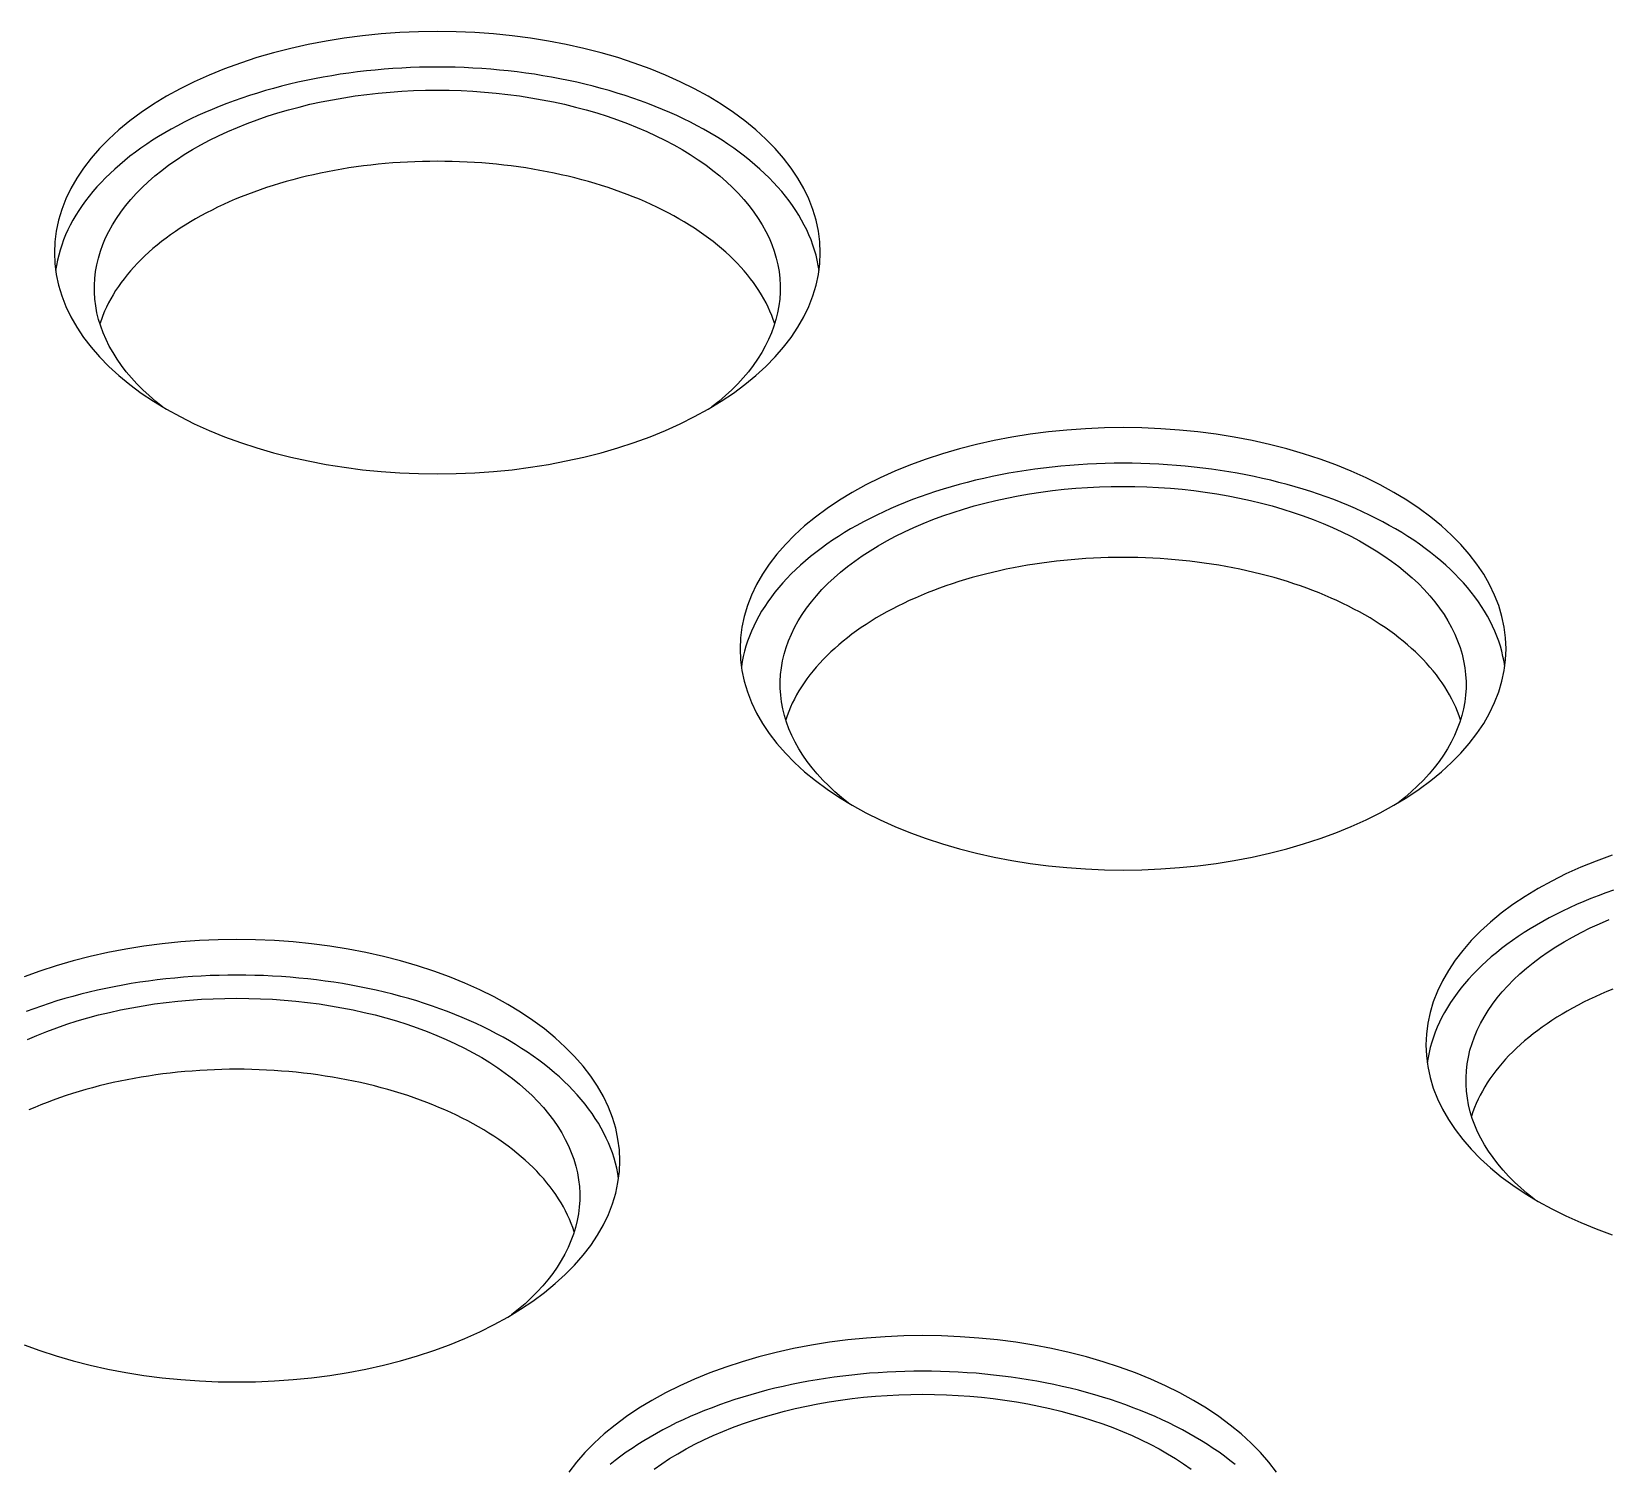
# Model space of a CAD drawing. Extents: x 1.5 to 17.7, y 2.4 to 12.
# Drawn here: x 9.371 to 11.635, y 7.433 to 9.49 of the extents above; entities that cross this region are included whole.
import ezdxf

# ---------------------------------------------------------------- set-up
doc = ezdxf.new("R2010")
doc.units = 0
doc.layers.get('0').update_dxf_attribs({"linetype": 'CONTINUOUS'})

# ---------------------------------------------------------------- blocks, each defined once
blk = doc.blocks.new('A$C44197991')
at = {"color": 0, "linetype": 'CONTINUOUS'}
for points in [[(12.5013, 0.6634, 0), (12.5199, 0.6747, 0), (12.5375, 0.6865, 0), (12.5541, 0.6988, 0), (12.5697, 0.7115, 0), (12.5841, 0.7247, 0), (12.5974, 0.7383, 0), (12.6095, 0.7522, 0), (12.6205, 0.7664, 0), (12.6302, 0.781, 0), (12.6387, 0.7958, 0), (12.6459, 0.8108, 0), (12.6518, 0.826, 0), (12.6564, 0.8414, 0), (12.6597, 0.8568, 0), (12.6617, 0.8724, 0), (12.6624, 0.888, 0), (12.6617, 0.9035, 0), (12.6597, 0.9191, 0), (12.6564, 0.9345, 0), (12.6518, 0.9499, 0), (12.6459, 0.9651, 0), (12.6387, 0.9801, 0), (12.6302, 0.9949, 0), (12.6205, 1.0095, 0), (12.6095, 1.0237, 0), (12.5974, 1.0376, 0), (12.5841, 1.0512, 0), (12.5697, 1.0644, 0), (12.5541, 1.0771, 0), (12.5375, 1.0894, 0), (12.5199, 1.1012, 0), (12.5013, 1.1125, 0), (12.4817, 1.1232, 0), (12.4613, 1.1334, 0), (12.44, 1.143, 0), (12.4179, 1.152, 0), (12.3951, 1.1603, 0), (12.3716, 1.168, 0), (12.3475, 1.175, 0), (12.3228, 1.1813, 0), (12.2976, 1.1869, 0), (12.272, 1.1918, 0), (12.246, 1.196, 0), (12.2197, 1.1994, 0), (12.1931, 1.2021, 0), (12.1663, 1.204, 0), (12.1393, 1.2051, 0), (12.1124, 1.2055, 0), (12.0854, 1.2051, 0), (12.0584, 1.204, 0), (12.0317, 1.2021, 0), (12.0051, 1.1994, 0), (11.9787, 1.196, 0), (11.9527, 1.1918, 0), (11.9271, 1.1869, 0), (11.9019, 1.1813, 0), (11.8772, 1.175, 0), (11.8531, 1.168, 0), (11.8296, 1.1603, 0), (11.8068, 1.152, 0), (11.7847, 1.143, 0), (11.7634, 1.1334, 0), (11.743, 1.1232, 0), (11.7234, 1.1125, 0), (11.7048, 1.1012, 0), (11.6872, 1.0894, 0), (11.6706, 1.0771, 0), (11.655, 1.0644, 0), (11.6406, 1.0512, 0), (11.6273, 1.0376, 0), (11.6152, 1.0237, 0), (11.6042, 1.0095, 0), (11.5945, 0.9949, 0), (11.586, 0.9801, 0), (11.5788, 0.9651, 0), (11.5729, 0.9499, 0), (11.5683, 0.9345, 0), (11.565, 0.9191, 0), (11.563, 0.9035, 0), (11.5624, 0.888, 0), (11.563, 0.8724, 0), (11.565, 0.8568, 0), (11.5683, 0.8414, 0), (11.5729, 0.826, 0), (11.5788, 0.8108, 0), (11.586, 0.7958, 0), (11.5945, 0.781, 0), (11.6042, 0.7664, 0), (11.6152, 0.7522, 0), (11.6273, 0.7383, 0), (11.6406, 0.7247, 0), (11.655, 0.7115, 0), (11.6706, 0.6988, 0), (11.6872, 0.6865, 0), (11.7048, 0.6747, 0), (11.7234, 0.6634, 0), (11.743, 0.6527, 0), (11.7634, 0.6425, 0), (11.7847, 0.6329, 0), (11.8068, 0.6239, 0), (11.8296, 0.6156, 0), (11.8531, 0.6079, 0), (11.8772, 0.6009, 0), (11.9019, 0.5946, 0), (11.9271, 0.589, 0), (11.9527, 0.5841, 0), (11.9787, 0.5799, 0), (12.0051, 0.5765, 0), (12.0317, 0.5738, 0), (12.0584, 0.5719, 0), (12.0854, 0.5708, 0), (12.1124, 0.5704, 0), (12.1393, 0.5708, 0), (12.1663, 0.5719, 0), (12.1931, 0.5738, 0), (12.2197, 0.5765, 0), (12.246, 0.5799, 0), (12.272, 0.5841, 0), (12.2976, 0.589, 0), (12.3228, 0.5946, 0), (12.3475, 0.6009, 0), (12.3716, 0.6079, 0), (12.3951, 0.6156, 0), (12.4179, 0.6239, 0), (12.44, 0.6329, 0), (12.4613, 0.6425, 0), (12.4817, 0.6527, 0), (12.5013, 0.6634, 0)], [(12.6606, 0.8624, 0), (12.6594, 0.8698, 0), (12.6579, 0.8771, 0), (12.6562, 0.8845, 0), (12.6541, 0.8918, 0), (12.6517, 0.899, 0), (12.6491, 0.9063, 0), (12.6461, 0.9135, 0), (12.6429, 0.9206, 0), (12.6394, 0.9277, 0), (12.6356, 0.9348, 0), (12.6315, 0.9418, 0), (12.6271, 0.9487, 0), (12.6225, 0.9556, 0), (12.6175, 0.9625, 0), (12.6123, 0.9692, 0), (12.6069, 0.9759, 0), (12.6011, 0.9825, 0), (12.5951, 0.989, 0), (12.5889, 0.9955, 0), (12.5823, 1.0019, 0), (12.5756, 1.0081, 0), (12.5685, 1.0143, 0), (12.5613, 1.0204, 0), (12.5537, 1.0264, 0), (12.546, 1.0323, 0), (12.538, 1.038, 0), (12.5297, 1.0437, 0), (12.5213, 1.0493, 0), (12.5126, 1.0547, 0), (12.5037, 1.06, 0), (12.4946, 1.0652, 0), (12.4853, 1.0703, 0), (12.4758, 1.0753, 0), (12.4661, 1.0801, 0), (12.4562, 1.0848, 0), (12.4461, 1.0893, 0), (12.4358, 1.0937, 0), (12.4254, 1.098, 0), (12.4148, 1.1021, 0), (12.404, 1.1061, 0), (12.393, 1.11, 0), (12.382, 1.1137, 0), (12.3707, 1.1172, 0), (12.3593, 1.1206, 0), (12.3478, 1.1239, 0), (12.3362, 1.127, 0), (12.3244, 1.1299, 0), (12.3126, 1.1327, 0), (12.3006, 1.1353, 0), (12.2885, 1.1377, 0), (12.2763, 1.14, 0), (12.2641, 1.1421, 0), (12.2517, 1.1441, 0), (12.2393, 1.1459, 0), (12.2268, 1.1475, 0), (12.2142, 1.149, 0), (12.2016, 1.1502, 0), (12.189, 1.1514, 0), (12.1762, 1.1523, 0), (12.1635, 1.1531, 0), (12.1507, 1.1537, 0), (12.138, 1.1541, 0), (12.1252, 1.1544, 0), (12.1124, 1.1545, 0), (12.0995, 1.1544, 0), (12.0867, 1.1541, 0), (12.074, 1.1537, 0), (12.0612, 1.1531, 0), (12.0485, 1.1523, 0), (12.0358, 1.1514, 0), (12.0231, 1.1502, 0), (12.0105, 1.149, 0), (11.9979, 1.1475, 0), (11.9854, 1.1459, 0), (11.973, 1.1441, 0), (11.9607, 1.1421, 0), (11.9484, 1.14, 0), (11.9362, 1.1377, 0), (11.9241, 1.1353, 0), (11.9121, 1.1327, 0), (11.9003, 1.1299, 0), (11.8885, 1.127, 0), (11.8769, 1.1239, 0), (11.8654, 1.1206, 0), (11.854, 1.1172, 0), (11.8427, 1.1137, 0), (11.8317, 1.11, 0), (11.8207, 1.1061, 0), (11.8099, 1.1021, 0), (11.7993, 1.098, 0), (11.7889, 1.0937, 0), (11.7786, 1.0893, 0), (11.7685, 1.0848, 0), (11.7586, 1.0801, 0), (11.7489, 1.0753, 0), (11.7394, 1.0703, 0), (11.7301, 1.0652, 0), (11.721, 1.06, 0), (11.7121, 1.0547, 0), (11.7034, 1.0493, 0), (11.695, 1.0437, 0), (11.6867, 1.038, 0), (11.6787, 1.0323, 0), (11.671, 1.0264, 0), (11.6635, 1.0204, 0), (11.6562, 1.0143, 0), (11.6491, 1.0081, 0), (11.6424, 1.0019, 0), (11.6358, 0.9955, 0), (11.6296, 0.989, 0), (11.6236, 0.9825, 0), (11.6178, 0.9759, 0), (11.6124, 0.9692, 0), (11.6072, 0.9625, 0), (11.6022, 0.9556, 0), (11.5976, 0.9487, 0), (11.5932, 0.9418, 0), (11.5891, 0.9348, 0), (11.5853, 0.9277, 0), (11.5818, 0.9206, 0), (11.5786, 0.9135, 0), (11.5756, 0.9063, 0), (11.573, 0.899, 0), (11.5706, 0.8918, 0), (11.5686, 0.8845, 0), (11.5668, 0.8771, 0), (11.5653, 0.8698, 0), (11.5641, 0.8624, 0)], [(11.7179, 0.6667, 0), (11.7079, 0.6746, 0), (11.6985, 0.6828, 0), (11.6895, 0.6912, 0), (11.681, 0.6997, 0), (11.6731, 0.7084, 0), (11.6656, 0.7172, 0), (11.6587, 0.7262, 0), (11.6524, 0.7353, 0), (11.6466, 0.7446, 0), (11.6413, 0.7539, 0), (11.6366, 0.7634, 0), (11.6325, 0.7729, 0), (11.629, 0.7825, 0), (11.626, 0.7922, 0), (11.6236, 0.8019, 0), (11.6218, 0.8117, 0), (11.6206, 0.8215, 0), (11.6199, 0.8313, 0), (11.6199, 0.8412, 0), (11.6205, 0.851, 0), (11.6216, 0.8608, 0), (11.6233, 0.8706, 0), (11.6256, 0.8803, 0), (11.6285, 0.89, 0), (11.632, 0.8996, 0), (11.636, 0.9092, 0), (11.6406, 0.9186, 0), (11.6458, 0.928, 0), (11.6515, 0.9373, 0), (11.6578, 0.9464, 0), (11.6647, 0.9554, 0), (11.672, 0.9643, 0), (11.6799, 0.973, 0), (11.6883, 0.9815, 0), (11.6972, 0.9899, 0), (11.7066, 0.9981, 0), (11.7165, 1.0061, 0), (11.7269, 1.0139, 0), (11.7377, 1.0215, 0), (11.749, 1.0289, 0), (11.7607, 1.036, 0), (11.7728, 1.0429, 0), (11.7854, 1.0495, 0), (11.7983, 1.0559, 0), (11.8116, 1.0621, 0), (11.8253, 1.0679, 0), (11.8393, 1.0736, 0), (11.8536, 1.0789, 0), (11.8682, 1.0839, 0), (11.8832, 1.0886, 0), (11.8984, 1.093, 0), (11.9138, 1.0971, 0), (11.9295, 1.101, 0), (11.9454, 1.1044, 0), (11.9616, 1.1076, 0), (11.9779, 1.1105, 0), (11.9943, 1.113, 0), (12.0109, 1.1152, 0), (12.0276, 1.117, 0), (12.0445, 1.1185, 0), (12.0614, 1.1197, 0), (12.0783, 1.1206, 0), (12.0953, 1.1211, 0), (12.1124, 1.1213, 0), (12.1294, 1.1211, 0), (12.1464, 1.1206, 0), (12.1633, 1.1197, 0), (12.1802, 1.1185, 0), (12.1971, 1.117, 0), (12.2138, 1.1152, 0), (12.2304, 1.113, 0), (12.2468, 1.1105, 0), (12.2631, 1.1076, 0), (12.2793, 1.1044, 0), (12.2952, 1.101, 0), (12.3109, 1.0971, 0), (12.3263, 1.093, 0), (12.3415, 1.0886, 0), (12.3565, 1.0839, 0), (12.3711, 1.0789, 0), (12.3854, 1.0736, 0), (12.3995, 1.0679, 0), (12.4131, 1.0621, 0), (12.4264, 1.0559, 0), (12.4393, 1.0495, 0), (12.4519, 1.0429, 0), (12.464, 1.036, 0), (12.4757, 1.0289, 0), (12.487, 1.0215, 0), (12.4978, 1.0139, 0), (12.5082, 1.0061, 0), (12.5181, 0.9981, 0), (12.5275, 0.9899, 0), (12.5364, 0.9815, 0), (12.5448, 0.973, 0), (12.5527, 0.9643, 0), (12.5601, 0.9554, 0), (12.5669, 0.9464, 0), (12.5732, 0.9373, 0), (12.5789, 0.928, 0), (12.5841, 0.9186, 0), (12.5887, 0.9092, 0), (12.5927, 0.8996, 0), (12.5962, 0.89, 0), (12.5991, 0.8803, 0), (12.6014, 0.8706, 0), (12.6031, 0.8608, 0), (12.6043, 0.851, 0), (12.6048, 0.8412, 0), (12.6048, 0.8313, 0), (12.6041, 0.8215, 0), (12.6029, 0.8117, 0), (12.6011, 0.8019, 0), (12.5987, 0.7922, 0), (12.5958, 0.7825, 0), (12.5922, 0.7729, 0), (12.5881, 0.7634, 0), (12.5834, 0.7539, 0), (12.5782, 0.7446, 0), (12.5723, 0.7353, 0), (12.566, 0.7262, 0), (12.5591, 0.7172, 0), (12.5517, 0.7084, 0), (12.5437, 0.6997, 0), (12.5352, 0.6912, 0), (12.5262, 0.6828, 0), (12.5168, 0.6746, 0), (12.5068, 0.6667, 0)], [(12.5969, 0.7859, 0), (12.5948, 0.792, 0), (12.5926, 0.798, 0), (12.5901, 0.804, 0), (12.5874, 0.81, 0), (12.5844, 0.8159, 0), (12.5813, 0.8218, 0), (12.5779, 0.8277, 0), (12.5743, 0.8335, 0), (12.5705, 0.8393, 0), (12.5664, 0.845, 0), (12.5622, 0.8506, 0), (12.5577, 0.8563, 0), (12.553, 0.8618, 0), (12.5482, 0.8673, 0), (12.5431, 0.8728, 0), (12.5378, 0.8781, 0), (12.5323, 0.8834, 0), (12.5266, 0.8887, 0), (12.5207, 0.8938, 0), (12.5146, 0.8989, 0), (12.5084, 0.9039, 0), (12.5019, 0.9088, 0), (12.4953, 0.9137, 0), (12.4885, 0.9184, 0), (12.4815, 0.9231, 0), (12.4743, 0.9277, 0), (12.467, 0.9322, 0), (12.4594, 0.9366, 0), (12.4518, 0.9409, 0), (12.4439, 0.9451, 0), (12.436, 0.9492, 0), (12.4278, 0.9532, 0), (12.4195, 0.9571, 0), (12.4111, 0.9609, 0), (12.4025, 0.9646, 0), (12.3938, 0.9682, 0), (12.385, 0.9717, 0), (12.376, 0.975, 0), (12.3669, 0.9783, 0), (12.3577, 0.9814, 0), (12.3483, 0.9844, 0), (12.3389, 0.9873, 0), (12.3293, 0.9901, 0), (12.3197, 0.9928, 0), (12.3099, 0.9953, 0), (12.3001, 0.9977, 0), (12.2901, 1, 0), (12.2801, 1.0022, 0), (12.27, 1.0042, 0), (12.2598, 1.0062, 0), (12.2496, 1.0079, 0), (12.2393, 1.0096, 0), (12.2289, 1.0111, 0), (12.2185, 1.0125, 0), (12.208, 1.0138, 0), (12.1975, 1.0149, 0), (12.187, 1.0159, 0), (12.1764, 1.0168, 0), (12.1657, 1.0175, 0), (12.1551, 1.0181, 0), (12.1444, 1.0186, 0), (12.1337, 1.0189, 0), (12.1231, 1.0191, 0), (12.1124, 1.0192, 0), (12.1017, 1.0191, 0), (12.091, 1.0189, 0), (12.0803, 1.0186, 0), (12.0696, 1.0181, 0), (12.059, 1.0175, 0), (12.0483, 1.0168, 0), (12.0377, 1.0159, 0), (12.0272, 1.0149, 0), (12.0167, 1.0138, 0), (12.0062, 1.0125, 0), (11.9958, 1.0111, 0), (11.9854, 1.0096, 0), (11.9751, 1.0079, 0), (11.9649, 1.0062, 0), (11.9547, 1.0042, 0), (11.9446, 1.0022, 0), (11.9346, 1, 0), (11.9246, 0.9977, 0), (11.9148, 0.9953, 0), (11.905, 0.9928, 0), (11.8954, 0.9901, 0), (11.8858, 0.9873, 0), (11.8764, 0.9844, 0), (11.8671, 0.9814, 0), (11.8578, 0.9783, 0), (11.8487, 0.975, 0), (11.8398, 0.9717, 0), (11.8309, 0.9682, 0), (11.8222, 0.9646, 0), (11.8136, 0.9609, 0), (11.8052, 0.9571, 0), (11.7969, 0.9532, 0), (11.7888, 0.9492, 0), (11.7808, 0.9451, 0), (11.7729, 0.9409, 0), (11.7653, 0.9366, 0), (11.7578, 0.9322, 0), (11.7504, 0.9277, 0), (11.7432, 0.9231, 0), (11.7363, 0.9184, 0), (11.7294, 0.9137, 0), (11.7228, 0.9088, 0), (11.7163, 0.9039, 0), (11.7101, 0.8989, 0), (11.704, 0.8938, 0), (11.6981, 0.8887, 0), (11.6924, 0.8834, 0), (11.6869, 0.8781, 0), (11.6816, 0.8728, 0), (11.6766, 0.8673, 0), (11.6717, 0.8618, 0), (11.667, 0.8563, 0), (11.6625, 0.8506, 0), (11.6583, 0.845, 0), (11.6543, 0.8393, 0), (11.6504, 0.8335, 0), (11.6468, 0.8277, 0), (11.6434, 0.8218, 0), (11.6403, 0.8159, 0), (11.6374, 0.81, 0), (11.6346, 0.804, 0), (11.6321, 0.798, 0), (11.6299, 0.792, 0), (11.6279, 0.7859, 0)], [(13.4862, 0.0948, 0), (13.5048, 0.1061, 0), (13.5224, 0.1179, 0), (13.539, 0.1302, 0), (13.5546, 0.1429, 0), (13.569, 0.1561, 0), (13.5823, 0.1696, 0), (13.5944, 0.1836, 0), (13.6054, 0.1978, 0), (13.6151, 0.2123, 0), (13.6236, 0.2271, 0), (13.6308, 0.2422, 0), (13.6367, 0.2574, 0), (13.6413, 0.2727, 0), (13.6446, 0.2882, 0), (13.6466, 0.3037, 0), (13.6473, 0.3193, 0), (13.6466, 0.3349, 0), (13.6446, 0.3504, 0), (13.6413, 0.3659, 0), (13.6367, 0.3813, 0), (13.6308, 0.3965, 0), (13.6236, 0.4115, 0), (13.6151, 0.4263, 0), (13.6054, 0.4408, 0), (13.5944, 0.4551, 0), (13.5823, 0.469, 0), (13.569, 0.4826, 0), (13.5546, 0.4957, 0), (13.539, 0.5085, 0), (13.5224, 0.5208, 0), (13.5048, 0.5326, 0), (13.4862, 0.5439, 0), (13.4666, 0.5546, 0), (13.4462, 0.5648, 0), (13.4249, 0.5744, 0), (13.4028, 0.5833, 0), (13.38, 0.5917, 0), (13.3565, 0.5994, 0), (13.3324, 0.6064, 0), (13.3077, 0.6127, 0), (13.2825, 0.6183, 0), (13.2569, 0.6232, 0), (13.2309, 0.6273, 0), (13.2046, 0.6308, 0), (13.178, 0.6334, 0), (13.1512, 0.6353, 0), (13.1242, 0.6365, 0), (13.0973, 0.6369, 0), (13.0703, 0.6365, 0), (13.0433, 0.6353, 0), (13.0166, 0.6334, 0), (12.99, 0.6308, 0), (12.9636, 0.6273, 0), (12.9376, 0.6232, 0), (12.912, 0.6183, 0), (12.8868, 0.6127, 0), (12.8621, 0.6064, 0), (12.838, 0.5994, 0), (12.8145, 0.5917, 0), (12.7917, 0.5833, 0), (12.7696, 0.5744, 0), (12.7483, 0.5648, 0), (12.7279, 0.5546, 0), (12.7083, 0.5439, 0), (12.6897, 0.5326, 0), (12.6721, 0.5208, 0), (12.6555, 0.5085, 0), (12.6399, 0.4957, 0), (12.6255, 0.4826, 0), (12.6122, 0.469, 0), (12.6001, 0.4551, 0), (12.5891, 0.4408, 0), (12.5794, 0.4263, 0), (12.5709, 0.4115, 0), (12.5637, 0.3965, 0), (12.5578, 0.3813, 0), (12.5532, 0.3659, 0), (12.5499, 0.3504, 0), (12.5479, 0.3349, 0), (12.5473, 0.3193, 0), (12.5479, 0.3037, 0), (12.5499, 0.2882, 0), (12.5532, 0.2727, 0), (12.5578, 0.2574, 0), (12.5637, 0.2422, 0), (12.5709, 0.2271, 0), (12.5794, 0.2123, 0), (12.5891, 0.1978, 0), (12.6001, 0.1836, 0), (12.6122, 0.1696, 0), (12.6255, 0.1561, 0), (12.6399, 0.1429, 0), (12.6555, 0.1302, 0), (12.6721, 0.1179, 0), (12.6897, 0.1061, 0), (12.7083, 0.0948, 0), (12.7279, 0.084, 0), (12.7483, 0.0739, 0), (12.7696, 0.0643, 0), (12.7917, 0.0553, 0), (12.8145, 0.047, 0), (12.838, 0.0393, 0), (12.8621, 0.0323, 0), (12.8868, 0.0259, 0), (12.912, 0.0203, 0), (12.9376, 0.0154, 0), (12.9636, 0.0113, 0), (12.99, 0.0079, 0), (13.0166, 0.0052, 0), (13.0433, 0.0033, 0), (13.0703, 0.0022, 0), (13.0973, 0.0018, 0), (13.1242, 0.0022, 0), (13.1512, 0.0033, 0), (13.178, 0.0052, 0), (13.2046, 0.0079, 0), (13.2309, 0.0113, 0), (13.2569, 0.0154, 0), (13.2825, 0.0203, 0), (13.3077, 0.0259, 0), (13.3324, 0.0323, 0), (13.3565, 0.0393, 0), (13.38, 0.047, 0), (13.4028, 0.0553, 0), (13.4249, 0.0643, 0), (13.4462, 0.0739, 0), (13.4666, 0.084, 0), (13.4862, 0.0948, 0)], [(13.6455, 0.2938, 0), (13.6443, 0.3012, 0), (13.6428, 0.3085, 0), (13.6411, 0.3158, 0), (13.639, 0.3231, 0), (13.6366, 0.3304, 0), (13.634, 0.3376, 0), (13.631, 0.3448, 0), (13.6278, 0.352, 0), (13.6243, 0.3591, 0), (13.6205, 0.3662, 0), (13.6164, 0.3732, 0), (13.612, 0.3801, 0), (13.6074, 0.387, 0), (13.6024, 0.3938, 0), (13.5972, 0.4006, 0), (13.5918, 0.4073, 0), (13.586, 0.4139, 0), (13.58, 0.4204, 0), (13.5738, 0.4269, 0), (13.5672, 0.4332, 0), (13.5605, 0.4395, 0), (13.5534, 0.4457, 0), (13.5461, 0.4518, 0), (13.5386, 0.4577, 0), (13.5309, 0.4636, 0), (13.5229, 0.4694, 0), (13.5146, 0.4751, 0), (13.5062, 0.4806, 0), (13.4975, 0.4861, 0), (13.4886, 0.4914, 0), (13.4795, 0.4966, 0), (13.4702, 0.5017, 0), (13.4607, 0.5066, 0), (13.451, 0.5114, 0), (13.4411, 0.5161, 0), (13.431, 0.5207, 0), (13.4207, 0.5251, 0), (13.4103, 0.5294, 0), (13.3997, 0.5335, 0), (13.3889, 0.5375, 0), (13.3779, 0.5414, 0), (13.3669, 0.5451, 0), (13.3556, 0.5486, 0), (13.3442, 0.552, 0), (13.3327, 0.5553, 0), (13.3211, 0.5583, 0), (13.3093, 0.5613, 0), (13.2975, 0.564, 0), (13.2855, 0.5667, 0), (13.2734, 0.5691, 0), (13.2612, 0.5714, 0), (13.249, 0.5735, 0), (13.2366, 0.5755, 0), (13.2242, 0.5773, 0), (13.2117, 0.5789, 0), (13.1991, 0.5803, 0), (13.1865, 0.5816, 0), (13.1739, 0.5827, 0), (13.1611, 0.5837, 0), (13.1484, 0.5845, 0), (13.1356, 0.5851, 0), (13.1229, 0.5855, 0), (13.1101, 0.5857, 0), (13.0973, 0.5858, 0), (13.0844, 0.5857, 0), (13.0716, 0.5855, 0), (13.0589, 0.5851, 0), (13.0461, 0.5845, 0), (13.0334, 0.5837, 0), (13.0207, 0.5827, 0), (13.008, 0.5816, 0), (12.9954, 0.5803, 0), (12.9828, 0.5789, 0), (12.9703, 0.5773, 0), (12.9579, 0.5755, 0), (12.9456, 0.5735, 0), (12.9333, 0.5714, 0), (12.9211, 0.5691, 0), (12.909, 0.5667, 0), (12.897, 0.564, 0), (12.8852, 0.5613, 0), (12.8734, 0.5583, 0), (12.8618, 0.5553, 0), (12.8503, 0.552, 0), (12.8389, 0.5486, 0), (12.8276, 0.5451, 0), (12.8166, 0.5414, 0), (12.8056, 0.5375, 0), (12.7948, 0.5335, 0), (12.7842, 0.5294, 0), (12.7738, 0.5251, 0), (12.7635, 0.5207, 0), (12.7534, 0.5161, 0), (12.7435, 0.5114, 0), (12.7338, 0.5066, 0), (12.7243, 0.5017, 0), (12.715, 0.4966, 0), (12.7059, 0.4914, 0), (12.697, 0.4861, 0), (12.6883, 0.4806, 0), (12.6799, 0.4751, 0), (12.6716, 0.4694, 0), (12.6636, 0.4636, 0), (12.6559, 0.4577, 0), (12.6484, 0.4518, 0), (12.6411, 0.4457, 0), (12.634, 0.4395, 0), (12.6273, 0.4332, 0), (12.6207, 0.4269, 0), (12.6145, 0.4204, 0), (12.6085, 0.4139, 0), (12.6027, 0.4073, 0), (12.5973, 0.4006, 0), (12.5921, 0.3938, 0), (12.5871, 0.387, 0), (12.5825, 0.3801, 0), (12.5781, 0.3732, 0), (12.574, 0.3662, 0), (12.5702, 0.3591, 0), (12.5667, 0.352, 0), (12.5635, 0.3448, 0), (12.5605, 0.3376, 0), (12.5579, 0.3304, 0), (12.5555, 0.3231, 0), (12.5535, 0.3158, 0), (12.5517, 0.3085, 0), (12.5502, 0.3012, 0), (12.549, 0.2938, 0)], [(12.7028, 0.098, 0), (12.6928, 0.106, 0), (12.6834, 0.1142, 0), (12.6744, 0.1225, 0), (12.6659, 0.131, 0), (12.658, 0.1397, 0), (12.6505, 0.1486, 0), (12.6436, 0.1576, 0), (12.6373, 0.1667, 0), (12.6315, 0.1759, 0), (12.6262, 0.1853, 0), (12.6215, 0.1947, 0), (12.6174, 0.2043, 0), (12.6139, 0.2139, 0), (12.6109, 0.2236, 0), (12.6085, 0.2333, 0), (12.6067, 0.2431, 0), (12.6055, 0.2529, 0), (12.6048, 0.2627, 0), (12.6048, 0.2725, 0), (12.6054, 0.2824, 0), (12.6065, 0.2922, 0), (12.6082, 0.3019, 0), (12.6105, 0.3117, 0), (12.6134, 0.3214, 0), (12.6169, 0.331, 0), (12.6209, 0.3406, 0), (12.6255, 0.35, 0), (12.6307, 0.3594, 0), (12.6364, 0.3686, 0), (12.6427, 0.3778, 0), (12.6496, 0.3868, 0), (12.6569, 0.3956, 0), (12.6648, 0.4044, 0), (12.6732, 0.4129, 0), (12.6821, 0.4213, 0), (12.6915, 0.4295, 0), (12.7014, 0.4375, 0), (12.7118, 0.4453, 0), (12.7226, 0.4529, 0), (12.7339, 0.4602, 0), (12.7456, 0.4674, 0), (12.7577, 0.4743, 0), (12.7703, 0.4809, 0), (12.7832, 0.4873, 0), (12.7965, 0.4935, 0), (12.8102, 0.4993, 0), (12.8242, 0.5049, 0), (12.8385, 0.5102, 0), (12.8531, 0.5152, 0), (12.8681, 0.52, 0), (12.8833, 0.5244, 0), (12.8987, 0.5285, 0), (12.9144, 0.5323, 0), (12.9303, 0.5358, 0), (12.9465, 0.539, 0), (12.9628, 0.5418, 0), (12.9792, 0.5443, 0), (12.9958, 0.5465, 0), (13.0125, 0.5484, 0), (13.0294, 0.5499, 0), (13.0463, 0.5511, 0), (13.0632, 0.552, 0), (13.0802, 0.5525, 0), (13.0973, 0.5526, 0), (13.1143, 0.5525, 0), (13.1313, 0.552, 0), (13.1482, 0.5511, 0), (13.1651, 0.5499, 0), (13.182, 0.5484, 0), (13.1987, 0.5465, 0), (13.2153, 0.5443, 0), (13.2317, 0.5418, 0), (13.248, 0.539, 0), (13.2642, 0.5358, 0), (13.2801, 0.5323, 0), (13.2958, 0.5285, 0), (13.3112, 0.5244, 0), (13.3264, 0.52, 0), (13.3414, 0.5152, 0), (13.356, 0.5102, 0), (13.3703, 0.5049, 0), (13.3844, 0.4993, 0), (13.398, 0.4935, 0), (13.4113, 0.4873, 0), (13.4242, 0.4809, 0), (13.4368, 0.4743, 0), (13.4489, 0.4674, 0), (13.4606, 0.4602, 0), (13.4719, 0.4529, 0), (13.4827, 0.4453, 0), (13.4931, 0.4375, 0), (13.503, 0.4295, 0), (13.5124, 0.4213, 0), (13.5213, 0.4129, 0), (13.5297, 0.4044, 0), (13.5376, 0.3956, 0), (13.545, 0.3868, 0), (13.5518, 0.3778, 0), (13.5581, 0.3686, 0), (13.5638, 0.3594, 0), (13.569, 0.35, 0), (13.5736, 0.3406, 0), (13.5776, 0.331, 0), (13.5811, 0.3214, 0), (13.584, 0.3117, 0), (13.5863, 0.3019, 0), (13.588, 0.2922, 0), (13.5891, 0.2824, 0), (13.5897, 0.2725, 0), (13.5897, 0.2627, 0), (13.589, 0.2529, 0), (13.5878, 0.2431, 0), (13.586, 0.2333, 0), (13.5836, 0.2236, 0), (13.5807, 0.2139, 0), (13.5771, 0.2043, 0), (13.573, 0.1947, 0), (13.5683, 0.1853, 0), (13.5631, 0.1759, 0), (13.5572, 0.1667, 0), (13.5509, 0.1576, 0), (13.544, 0.1486, 0), (13.5366, 0.1397, 0), (13.5286, 0.131, 0), (13.5201, 0.1225, 0), (13.5111, 0.1142, 0), (13.5017, 0.106, 0), (13.4917, 0.098, 0)], [(13.5818, 0.2173, 0), (13.5797, 0.2233, 0), (13.5775, 0.2294, 0), (13.575, 0.2354, 0), (13.5723, 0.2413, 0), (13.5693, 0.2473, 0), (13.5662, 0.2532, 0), (13.5628, 0.259, 0), (13.5592, 0.2649, 0), (13.5554, 0.2706, 0), (13.5513, 0.2763, 0), (13.5471, 0.282, 0), (13.5426, 0.2876, 0), (13.5379, 0.2932, 0), (13.5331, 0.2987, 0), (13.528, 0.3041, 0), (13.5227, 0.3095, 0), (13.5172, 0.3148, 0), (13.5115, 0.32, 0), (13.5056, 0.3252, 0), (13.4995, 0.3303, 0), (13.4933, 0.3353, 0), (13.4868, 0.3402, 0), (13.4802, 0.345, 0), (13.4734, 0.3498, 0), (13.4664, 0.3545, 0), (13.4592, 0.3591, 0), (13.4519, 0.3636, 0), (13.4443, 0.368, 0), (13.4367, 0.3723, 0), (13.4288, 0.3765, 0), (13.4209, 0.3806, 0), (13.4127, 0.3846, 0), (13.4044, 0.3885, 0), (13.396, 0.3923, 0), (13.3874, 0.396, 0), (13.3787, 0.3996, 0), (13.3698, 0.403, 0), (13.3609, 0.4064, 0), (13.3518, 0.4097, 0), (13.3426, 0.4128, 0), (13.3332, 0.4158, 0), (13.3238, 0.4187, 0), (13.3142, 0.4215, 0), (13.3046, 0.4242, 0), (13.2948, 0.4267, 0), (13.285, 0.4291, 0), (13.275, 0.4314, 0), (13.265, 0.4336, 0), (13.2549, 0.4356, 0), (13.2447, 0.4375, 0), (13.2345, 0.4393, 0), (13.2242, 0.441, 0), (13.2138, 0.4425, 0), (13.2034, 0.4439, 0), (13.1929, 0.4452, 0), (13.1824, 0.4463, 0), (13.1719, 0.4473, 0), (13.1613, 0.4482, 0), (13.1506, 0.4489, 0), (13.14, 0.4495, 0), (13.1293, 0.45, 0), (13.1186, 0.4503, 0), (13.108, 0.4505, 0), (13.0973, 0.4506, 0), (13.0866, 0.4505, 0), (13.0759, 0.4503, 0), (13.0652, 0.45, 0), (13.0545, 0.4495, 0), (13.0439, 0.4489, 0), (13.0332, 0.4482, 0), (13.0226, 0.4473, 0), (13.0121, 0.4463, 0), (13.0016, 0.4452, 0), (12.9911, 0.4439, 0), (12.9807, 0.4425, 0), (12.9703, 0.441, 0), (12.96, 0.4393, 0), (12.9498, 0.4375, 0), (12.9396, 0.4356, 0), (12.9295, 0.4336, 0), (12.9195, 0.4314, 0), (12.9095, 0.4291, 0), (12.8997, 0.4267, 0), (12.8899, 0.4242, 0), (12.8803, 0.4215, 0), (12.8707, 0.4187, 0), (12.8613, 0.4158, 0), (12.8519, 0.4128, 0), (12.8427, 0.4097, 0), (12.8336, 0.4064, 0), (12.8247, 0.403, 0), (12.8158, 0.3996, 0), (12.8071, 0.396, 0), (12.7985, 0.3923, 0), (12.7901, 0.3885, 0), (12.7818, 0.3846, 0), (12.7737, 0.3806, 0), (12.7657, 0.3765, 0), (12.7578, 0.3723, 0), (12.7502, 0.368, 0), (12.7427, 0.3636, 0), (12.7353, 0.3591, 0), (12.7281, 0.3545, 0), (12.7211, 0.3498, 0), (12.7143, 0.345, 0), (12.7077, 0.3402, 0), (12.7012, 0.3353, 0), (12.695, 0.3303, 0), (12.6889, 0.3252, 0), (12.683, 0.32, 0), (12.6773, 0.3148, 0), (12.6718, 0.3095, 0), (12.6665, 0.3041, 0), (12.6615, 0.2987, 0), (12.6566, 0.2932, 0), (12.6519, 0.2876, 0), (12.6474, 0.282, 0), (12.6432, 0.2763, 0), (12.6392, 0.2706, 0), (12.6353, 0.2649, 0), (12.6317, 0.259, 0), (12.6283, 0.2532, 0), (12.6252, 0.2473, 0), (12.6222, 0.2413, 0), (12.6195, 0.2354, 0), (12.617, 0.2294, 0), (12.6148, 0.2233, 0), (12.6127, 0.2173, 0)], [(13.7994, 0.0231, 0), (13.7766, 0.0147, 0), (13.7545, 0.0057, 0), (13.7332, -0.0038, 0), (13.7128, -0.014, 0), (13.6932, -0.0248, 0), (13.6746, -0.0361, 0), (13.657, -0.0479, 0), (13.6404, -0.0602, 0), (13.6248, -0.0729, 0), (13.6104, -0.0861, 0), (13.5971, -0.0996, 0), (13.585, -0.1135, 0), (13.574, -0.1278, 0), (13.5643, -0.1423, 0), (13.5558, -0.1571, 0), (13.5486, -0.1722, 0), (13.5427, -0.1874, 0), (13.5381, -0.2027, 0), (13.5348, -0.2182, 0), (13.5328, -0.2337, 0), (13.5322, -0.2493, 0), (13.5328, -0.2649, 0), (13.5348, -0.2804, 0), (13.5381, -0.2959, 0), (13.5427, -0.3113, 0), (13.5486, -0.3265, 0), (13.5558, -0.3415, 0), (13.5643, -0.3563, 0), (13.574, -0.3708, 0), (13.585, -0.3851, 0), (13.5971, -0.399, 0), (13.6104, -0.4126, 0), (13.6248, -0.4257, 0), (13.6404, -0.4385, 0), (13.657, -0.4508, 0), (13.6746, -0.4626, 0), (13.6932, -0.4738, 0), (13.7128, -0.4846, 0), (13.7332, -0.4948, 0), (13.7545, -0.5044, 0), (13.7766, -0.5133, 0), (13.7994, -0.5217, 0)], [(13.8015, -0.0273, 0), (13.7905, -0.0311, 0), (13.7797, -0.0351, 0), (13.7691, -0.0392, 0), (13.7587, -0.0435, 0), (13.7484, -0.0479, 0), (13.7383, -0.0525, 0), (13.7284, -0.0572, 0), (13.7187, -0.062, 0), (13.7092, -0.067, 0), (13.6999, -0.072, 0), (13.6908, -0.0772, 0), (13.6819, -0.0826, 0), (13.6732, -0.088, 0), (13.6648, -0.0936, 0), (13.6565, -0.0992, 0), (13.6485, -0.105, 0), (13.6408, -0.1109, 0), (13.6333, -0.1169, 0), (13.626, -0.123, 0), (13.6189, -0.1291, 0), (13.6122, -0.1354, 0), (13.6056, -0.1418, 0), (13.5994, -0.1482, 0), (13.5934, -0.1547, 0), (13.5876, -0.1614, 0), (13.5822, -0.168, 0), (13.577, -0.1748, 0), (13.572, -0.1816, 0), (13.5674, -0.1885, 0), (13.563, -0.1955, 0), (13.5589, -0.2025, 0), (13.5551, -0.2095, 0), (13.5516, -0.2166, 0), (13.5484, -0.2238, 0), (13.5454, -0.231, 0), (13.5428, -0.2382, 0), (13.5404, -0.2455, 0), (13.5384, -0.2528, 0), (13.5366, -0.2601, 0), (13.5351, -0.2675, 0), (13.5339, -0.2748, 0)], [(13.6877, -0.4706, 0), (13.6777, -0.4626, 0), (13.6683, -0.4545, 0), (13.6593, -0.4461, 0), (13.6508, -0.4376, 0), (13.6429, -0.4289, 0), (13.6354, -0.42, 0), (13.6285, -0.4111, 0), (13.6222, -0.4019, 0), (13.6164, -0.3927, 0), (13.6111, -0.3833, 0), (13.6064, -0.3739, 0), (13.6023, -0.3644, 0), (13.5987, -0.3547, 0), (13.5958, -0.3451, 0), (13.5934, -0.3353, 0), (13.5916, -0.3256, 0), (13.5904, -0.3157, 0), (13.5897, -0.3059, 0), (13.5897, -0.2961, 0), (13.5903, -0.2863, 0), (13.5914, -0.2765, 0), (13.5931, -0.2667, 0), (13.5954, -0.2569, 0), (13.5983, -0.2473, 0), (13.6018, -0.2376, 0), (13.6058, -0.2281, 0), (13.6104, -0.2186, 0), (13.6156, -0.2092, 0), (13.6213, -0.2, 0), (13.6276, -0.1909, 0), (13.6345, -0.1819, 0), (13.6418, -0.173, 0), (13.6497, -0.1643, 0), (13.6581, -0.1557, 0), (13.667, -0.1473, 0), (13.6764, -0.1392, 0), (13.6863, -0.1312, 0), (13.6967, -0.1234, 0), (13.7075, -0.1158, 0), (13.7188, -0.1084, 0), (13.7305, -0.1013, 0), (13.7426, -0.0944, 0), (13.7552, -0.0877, 0), (13.7681, -0.0813, 0), (13.7814, -0.0752, 0), (13.7951, -0.0693, 0)], [(12.2134, -0.6401, 0), (12.232, -0.6288, 0), (12.2496, -0.617, 0), (12.2662, -0.6047, 0), (12.2818, -0.5919, 0), (12.2962, -0.5788, 0), (12.3095, -0.5652, 0), (12.3217, -0.5513, 0), (12.3326, -0.537, 0), (12.3423, -0.5225, 0), (12.3508, -0.5077, 0), (12.358, -0.4927, 0), (12.3639, -0.4775, 0), (12.3685, -0.4621, 0), (12.3718, -0.4467, 0), (12.3738, -0.4311, 0), (12.3745, -0.4155, 0), (12.3738, -0.3999, 0), (12.3718, -0.3844, 0), (12.3685, -0.3689, 0), (12.3639, -0.3536, 0), (12.358, -0.3384, 0), (12.3508, -0.3234, 0), (12.3423, -0.3086, 0), (12.3326, -0.294, 0), (12.3217, -0.2798, 0), (12.3095, -0.2658, 0), (12.2962, -0.2523, 0), (12.2818, -0.2391, 0), (12.2662, -0.2264, 0), (12.2496, -0.2141, 0), (12.232, -0.2023, 0), (12.2134, -0.191, 0), (12.1938, -0.1802, 0), (12.1734, -0.1701, 0), (12.1521, -0.1605, 0), (12.13, -0.1515, 0), (12.1072, -0.1432, 0), (12.0837, -0.1355, 0), (12.0596, -0.1285, 0), (12.0349, -0.1222, 0), (12.0098, -0.1165, 0), (11.9841, -0.1117, 0), (11.9581, -0.1075, 0), (11.9318, -0.1041, 0), (11.9052, -0.1014, 0), (11.8784, -0.0995, 0), (11.8514, -0.0984, 0), (11.8245, -0.098, 0), (11.7975, -0.0984, 0), (11.7706, -0.0995, 0), (11.7438, -0.1014, 0), (11.7172, -0.1041, 0), (11.6908, -0.1075, 0), (11.6648, -0.1117, 0), (11.6392, -0.1165, 0), (11.614, -0.1222, 0), (11.5893, -0.1285, 0), (11.5652, -0.1355, 0), (11.5417, -0.1432, 0), (11.5189, -0.1515, 0)], [(11.5189, -0.6796, 0), (11.5417, -0.6879, 0), (11.5652, -0.6956, 0), (11.5893, -0.7026, 0), (11.614, -0.7089, 0), (11.6392, -0.7145, 0), (11.6648, -0.7194, 0), (11.6908, -0.7236, 0), (11.7172, -0.727, 0), (11.7438, -0.7296, 0), (11.7706, -0.7315, 0), (11.7975, -0.7327, 0), (11.8245, -0.7331, 0), (11.8514, -0.7327, 0), (11.8784, -0.7315, 0), (11.9052, -0.7296, 0), (11.9318, -0.727, 0), (11.9581, -0.7236, 0), (11.9841, -0.7194, 0), (12.0098, -0.7145, 0), (12.0349, -0.7089, 0), (12.0596, -0.7026, 0), (12.0837, -0.6956, 0), (12.1072, -0.6879, 0), (12.13, -0.6796, 0), (12.1521, -0.6706, 0), (12.1734, -0.661, 0), (12.1938, -0.6508, 0), (12.2134, -0.6401, 0)], [(13.8007, -0.1691, 0), (13.792, -0.1726, 0), (13.7834, -0.1763, 0), (13.775, -0.1801, 0), (13.7667, -0.184, 0), (13.7586, -0.1881, 0), (13.7506, -0.1922, 0), (13.7427, -0.1964, 0), (13.7351, -0.2007, 0), (13.7276, -0.2051, 0), (13.7202, -0.2096, 0), (13.713, -0.2142, 0), (13.706, -0.2188, 0), (13.6992, -0.2236, 0), (13.6926, -0.2284, 0), (13.6861, -0.2334, 0), (13.6799, -0.2384, 0), (13.6738, -0.2435, 0), (13.6679, -0.2486, 0), (13.6622, -0.2538, 0), (13.6567, -0.2591, 0), (13.6514, -0.2645, 0), (13.6464, -0.2699, 0), (13.6415, -0.2754, 0), (13.6368, -0.281, 0), (13.6323, -0.2866, 0), (13.6281, -0.2923, 0), (13.6241, -0.298, 0), (13.6202, -0.3038, 0), (13.6166, -0.3096, 0), (13.6132, -0.3155, 0), (13.6101, -0.3214, 0), (13.6071, -0.3273, 0), (13.6044, -0.3333, 0), (13.6019, -0.3393, 0), (13.5997, -0.3453, 0), (13.5976, -0.3514, 0)], [(12.3727, -0.441, 0), (12.3715, -0.4337, 0), (12.37, -0.4263, 0), (12.3683, -0.419, 0), (12.3662, -0.4117, 0), (12.3638, -0.4044, 0), (12.3612, -0.3972, 0), (12.3582, -0.39, 0), (12.355, -0.3829, 0), (12.3515, -0.3758, 0), (12.3477, -0.3687, 0), (12.3436, -0.3617, 0), (12.3392, -0.3547, 0), (12.3346, -0.3478, 0), (12.3297, -0.341, 0), (12.3245, -0.3343, 0), (12.319, -0.3276, 0), (12.3132, -0.321, 0), (12.3072, -0.3144, 0), (12.301, -0.308, 0), (12.2944, -0.3016, 0), (12.2877, -0.2953, 0), (12.2806, -0.2892, 0), (12.2734, -0.2831, 0), (12.2658, -0.2771, 0), (12.2581, -0.2712, 0), (12.2501, -0.2654, 0), (12.2419, -0.2598, 0), (12.2334, -0.2542, 0), (12.2247, -0.2488, 0), (12.2158, -0.2435, 0), (12.2067, -0.2383, 0), (12.1974, -0.2332, 0), (12.1879, -0.2282, 0), (12.1782, -0.2234, 0), (12.1683, -0.2187, 0), (12.1582, -0.2142, 0), (12.1479, -0.2097, 0), (12.1375, -0.2055, 0), (12.1269, -0.2013, 0), (12.1161, -0.1973, 0), (12.1052, -0.1935, 0), (12.0941, -0.1898, 0), (12.0828, -0.1862, 0), (12.0715, -0.1828, 0), (12.0599, -0.1796, 0), (12.0483, -0.1765, 0), (12.0366, -0.1736, 0), (12.0247, -0.1708, 0), (12.0127, -0.1682, 0), (12.0006, -0.1657, 0), (11.9884, -0.1635, 0), (11.9762, -0.1613, 0), (11.9638, -0.1594, 0), (11.9514, -0.1576, 0), (11.9389, -0.156, 0), (11.9263, -0.1545, 0), (11.9137, -0.1532, 0), (11.9011, -0.1521, 0), (11.8884, -0.1512, 0), (11.8756, -0.1504, 0), (11.8629, -0.1498, 0), (11.8501, -0.1494, 0), (11.8373, -0.1491, 0), (11.8245, -0.149, 0), (11.8117, -0.1491, 0), (11.7989, -0.1494, 0), (11.7861, -0.1498, 0), (11.7733, -0.1504, 0), (11.7606, -0.1512, 0), (11.7479, -0.1521, 0), (11.7352, -0.1532, 0), (11.7226, -0.1545, 0), (11.71, -0.156, 0), (11.6975, -0.1576, 0), (11.6851, -0.1594, 0), (11.6728, -0.1613, 0), (11.6605, -0.1635, 0), (11.6483, -0.1657, 0), (11.6362, -0.1682, 0), (11.6242, -0.1708, 0), (11.6124, -0.1736, 0), (11.6006, -0.1765, 0), (11.589, -0.1796, 0), (11.5775, -0.1828, 0), (11.5661, -0.1862, 0), (11.5549, -0.1898, 0), (11.5438, -0.1935, 0), (11.5328, -0.1973, 0), (11.5221, -0.2013, 0)], [(11.5237, -0.2414, 0), (11.5374, -0.2355, 0), (11.5514, -0.2299, 0), (11.5657, -0.2246, 0), (11.5803, -0.2196, 0), (11.5953, -0.2149, 0), (11.6105, -0.2105, 0), (11.6259, -0.2063, 0), (11.6416, -0.2025, 0), (11.6576, -0.199, 0), (11.6737, -0.1959, 0), (11.69, -0.193, 0), (11.7064, -0.1905, 0), (11.723, -0.1883, 0), (11.7397, -0.1865, 0), (11.7566, -0.1849, 0), (11.7735, -0.1837, 0), (11.7904, -0.1829, 0), (11.8074, -0.1824, 0), (11.8245, -0.1822, 0), (11.8415, -0.1824, 0), (11.8585, -0.1829, 0), (11.8755, -0.1837, 0), (11.8924, -0.1849, 0), (11.9092, -0.1865, 0), (11.9259, -0.1883, 0), (11.9425, -0.1905, 0), (11.959, -0.193, 0), (11.9753, -0.1959, 0), (11.9914, -0.199, 0), (12.0073, -0.2025, 0), (12.023, -0.2063, 0), (12.0384, -0.2105, 0), (12.0537, -0.2149, 0), (12.0686, -0.2196, 0), (12.0832, -0.2246, 0), (12.0976, -0.2299, 0), (12.1116, -0.2355, 0), (12.1252, -0.2414, 0), (12.1385, -0.2475, 0), (12.1514, -0.2539, 0), (12.164, -0.2606, 0), (12.1761, -0.2675, 0), (12.1878, -0.2746, 0), (12.1991, -0.282, 0), (12.2099, -0.2896, 0), (12.2203, -0.2974, 0), (12.2302, -0.3054, 0), (12.2396, -0.3136, 0), (12.2485, -0.3219, 0), (12.2569, -0.3305, 0), (12.2648, -0.3392, 0), (12.2722, -0.3481, 0), (12.279, -0.3571, 0), (12.2853, -0.3662, 0), (12.291, -0.3755, 0), (12.2962, -0.3848, 0), (12.3008, -0.3943, 0), (12.3048, -0.4038, 0), (12.3083, -0.4135, 0), (12.3112, -0.4232, 0), (12.3135, -0.4329, 0), (12.3152, -0.4427, 0), (12.3164, -0.4525, 0), (12.3169, -0.4623, 0), (12.3169, -0.4721, 0), (12.3162, -0.482, 0), (12.315, -0.4918, 0), (12.3132, -0.5015, 0), (12.3108, -0.5113, 0), (12.3079, -0.521, 0), (12.3043, -0.5306, 0), (12.3002, -0.5401, 0), (12.2955, -0.5496, 0), (12.2903, -0.5589, 0), (12.2845, -0.5682, 0), (12.2781, -0.5773, 0), (12.2712, -0.5863, 0), (12.2638, -0.5951, 0), (12.2558, -0.6038, 0), (12.2473, -0.6123, 0), (12.2383, -0.6207, 0), (12.2289, -0.6288, 0), (12.2189, -0.6368, 0)], [(12.309, -0.5176, 0), (12.3069, -0.5115, 0), (12.3047, -0.5055, 0), (12.3022, -0.4995, 0), (12.2995, -0.4935, 0), (12.2965, -0.4876, 0), (12.2934, -0.4817, 0), (12.29, -0.4758, 0), (12.2864, -0.47, 0), (12.2826, -0.4642, 0), (12.2785, -0.4585, 0), (12.2743, -0.4528, 0), (12.2698, -0.4472, 0), (12.2651, -0.4417, 0), (12.2603, -0.4362, 0), (12.2552, -0.4307, 0), (12.2499, -0.4254, 0), (12.2444, -0.4201, 0), (12.2387, -0.4148, 0), (12.2328, -0.4097, 0), (12.2267, -0.4046, 0), (12.2205, -0.3996, 0), (12.214, -0.3946, 0), (12.2074, -0.3898, 0), (12.2006, -0.385, 0), (12.1936, -0.3804, 0), (12.1864, -0.3758, 0), (12.1791, -0.3713, 0), (12.1716, -0.3669, 0), (12.1639, -0.3626, 0), (12.156, -0.3584, 0), (12.1481, -0.3543, 0), (12.1399, -0.3503, 0), (12.1316, -0.3464, 0), (12.1232, -0.3426, 0), (12.1146, -0.3389, 0), (12.1059, -0.3353, 0), (12.0971, -0.3318, 0), (12.0881, -0.3284, 0), (12.079, -0.3252, 0), (12.0698, -0.3221, 0), (12.0604, -0.319, 0), (12.051, -0.3161, 0), (12.0414, -0.3134, 0), (12.0318, -0.3107, 0), (12.022, -0.3082, 0), (12.0122, -0.3057, 0), (12.0022, -0.3034, 0), (11.9922, -0.3013, 0), (11.9821, -0.2992, 0), (11.972, -0.2973, 0), (11.9617, -0.2955, 0), (11.9514, -0.2939, 0), (11.941, -0.2924, 0), (11.9306, -0.291, 0), (11.9201, -0.2897, 0), (11.9096, -0.2886, 0), (11.8991, -0.2876, 0), (11.8885, -0.2867, 0), (11.8779, -0.286, 0), (11.8672, -0.2853, 0), (11.8565, -0.2849, 0), (11.8459, -0.2845, 0), (11.8352, -0.2843, 0), (11.8245, -0.2843, 0), (11.8138, -0.2843, 0), (11.8031, -0.2845, 0), (11.7924, -0.2849, 0), (11.7817, -0.2853, 0), (11.7711, -0.286, 0), (11.7604, -0.2867, 0), (11.7499, -0.2876, 0), (11.7393, -0.2886, 0), (11.7288, -0.2897, 0), (11.7183, -0.291, 0), (11.7079, -0.2924, 0), (11.6975, -0.2939, 0), (11.6872, -0.2955, 0), (11.677, -0.2973, 0), (11.6668, -0.2992, 0), (11.6567, -0.3013, 0), (11.6467, -0.3034, 0), (11.6367, -0.3057, 0), (11.6269, -0.3082, 0), (11.6171, -0.3107, 0), (11.6075, -0.3134, 0), (11.5979, -0.3161, 0), (11.5885, -0.319, 0), (11.5792, -0.3221, 0), (11.5699, -0.3252, 0), (11.5608, -0.3284, 0), (11.5519, -0.3318, 0), (11.543, -0.3353, 0), (11.5343, -0.3389, 0), (11.5257, -0.3426, 0)], [(13.3175, -0.8626, 0), (13.3066, -0.8484, 0), (13.2944, -0.8345, 0), (13.2811, -0.8209, 0), (13.2667, -0.8077, 0), (13.2511, -0.795, 0), (13.2345, -0.7827, 0), (13.2169, -0.7709, 0), (13.1983, -0.7596, 0), (13.1787, -0.7489, 0), (13.1583, -0.7387, 0), (13.137, -0.7291, 0), (13.1149, -0.7201, 0), (13.0921, -0.7118, 0), (13.0686, -0.7041, 0), (13.0445, -0.6971, 0), (13.0198, -0.6908, 0), (12.9946, -0.6852, 0), (12.969, -0.6803, 0), (12.943, -0.6761, 0), (12.9167, -0.6727, 0), (12.8901, -0.6701, 0), (12.8633, -0.6681, 0), (12.8363, -0.667, 0), (12.8094, -0.6666, 0), (12.7824, -0.667, 0), (12.7555, -0.6681, 0), (12.7287, -0.6701, 0), (12.7021, -0.6727, 0), (12.6757, -0.6761, 0), (12.6497, -0.6803, 0), (12.6241, -0.6852, 0), (12.5989, -0.6908, 0), (12.5742, -0.6971, 0), (12.5501, -0.7041, 0), (12.5266, -0.7118, 0), (12.5038, -0.7201, 0), (12.4817, -0.7291, 0), (12.4604, -0.7387, 0), (12.44, -0.7489, 0), (12.4205, -0.7596, 0), (12.4018, -0.7709, 0), (12.3842, -0.7827, 0), (12.3676, -0.795, 0), (12.3521, -0.8077, 0), (12.3376, -0.8209, 0), (12.3243, -0.8345, 0), (12.3122, -0.8484, 0), (12.3012, -0.8626, 0)], [(13.2583, -0.8517, 0), (13.2507, -0.8457, 0), (13.243, -0.8398, 0), (13.235, -0.8341, 0), (13.2268, -0.8284, 0), (13.2183, -0.8228, 0), (13.2096, -0.8174, 0), (13.2007, -0.8121, 0), (13.1916, -0.8069, 0), (13.1823, -0.8018, 0), (13.1728, -0.7969, 0), (13.1631, -0.792, 0), (13.1532, -0.7873, 0), (13.1431, -0.7828, 0), (13.1328, -0.7784, 0), (13.1224, -0.7741, 0), (13.1118, -0.77, 0), (13.101, -0.766, 0), (13.0901, -0.7621, 0), (13.079, -0.7584, 0), (13.0677, -0.7549, 0), (13.0564, -0.7515, 0), (13.0448, -0.7482, 0), (13.0332, -0.7451, 0), (13.0214, -0.7422, 0), (13.0096, -0.7394, 0), (12.9976, -0.7368, 0), (12.9855, -0.7344, 0), (12.9733, -0.7321, 0), (12.9611, -0.73, 0), (12.9487, -0.728, 0), (12.9363, -0.7262, 0), (12.9238, -0.7246, 0), (12.9112, -0.7231, 0), (12.8986, -0.7219, 0), (12.886, -0.7207, 0), (12.8733, -0.7198, 0), (12.8605, -0.719, 0), (12.8478, -0.7184, 0), (12.835, -0.718, 0), (12.8222, -0.7177, 0), (12.8094, -0.7176, 0), (12.7966, -0.7177, 0), (12.7838, -0.718, 0), (12.771, -0.7184, 0), (12.7582, -0.719, 0), (12.7455, -0.7198, 0), (12.7328, -0.7207, 0), (12.7201, -0.7219, 0), (12.7075, -0.7231, 0), (12.6949, -0.7246, 0), (12.6824, -0.7262, 0), (12.67, -0.728, 0), (12.6577, -0.73, 0), (12.6454, -0.7321, 0), (12.6332, -0.7344, 0), (12.6211, -0.7368, 0), (12.6091, -0.7394, 0), (12.5973, -0.7422, 0), (12.5855, -0.7451, 0), (12.5739, -0.7482, 0), (12.5624, -0.7515, 0), (12.551, -0.7549, 0), (12.5398, -0.7584, 0), (12.5287, -0.7621, 0), (12.5177, -0.766, 0), (12.5069, -0.77, 0), (12.4963, -0.7741, 0), (12.4859, -0.7784, 0), (12.4756, -0.7828, 0), (12.4655, -0.7873, 0), (12.4556, -0.792, 0), (12.4459, -0.7969, 0), (12.4364, -0.8018, 0), (12.4271, -0.8069, 0), (12.418, -0.8121, 0), (12.4091, -0.8174, 0), (12.4004, -0.8228, 0), (12.392, -0.8284, 0), (12.3837, -0.8341, 0), (12.3757, -0.8398, 0), (12.368, -0.8457, 0), (12.3605, -0.8517, 0)], [(12.4239, -0.8582, 0), (12.4347, -0.8506, 0), (12.446, -0.8432, 0), (12.4577, -0.8361, 0), (12.4698, -0.8292, 0), (12.4824, -0.8226, 0), (12.4953, -0.8162, 0), (12.5086, -0.81, 0), (12.5223, -0.8042, 0), (12.5363, -0.7986, 0), (12.5506, -0.7933, 0), (12.5652, -0.7882, 0), (12.5802, -0.7835, 0), (12.5954, -0.7791, 0), (12.6108, -0.775, 0), (12.6265, -0.7712, 0), (12.6425, -0.7677, 0), (12.6586, -0.7645, 0), (12.6749, -0.7617, 0), (12.6913, -0.7591, 0), (12.7079, -0.7569, 0), (12.7246, -0.7551, 0), (12.7415, -0.7536, 0), (12.7584, -0.7524, 0), (12.7753, -0.7515, 0), (12.7923, -0.751, 0), (12.8094, -0.7508, 0), (12.8264, -0.751, 0), (12.8434, -0.7515, 0), (12.8604, -0.7524, 0), (12.8773, -0.7536, 0), (12.8941, -0.7551, 0), (12.9108, -0.7569, 0), (12.9274, -0.7591, 0), (12.9439, -0.7617, 0), (12.9602, -0.7645, 0), (12.9763, -0.7677, 0), (12.9922, -0.7712, 0), (13.0079, -0.775, 0), (13.0233, -0.7791, 0), (13.0386, -0.7835, 0), (13.0535, -0.7882, 0), (13.0681, -0.7933, 0), (13.0825, -0.7986, 0), (13.0965, -0.8042, 0), (13.1101, -0.81, 0), (13.1234, -0.8162, 0), (13.1363, -0.8226, 0), (13.1489, -0.8292, 0), (13.161, -0.8361, 0), (13.1727, -0.8432, 0), (13.184, -0.8506, 0), (13.1948, -0.8582, 0)]]:
    blk.add_polyline3d(points, dxfattribs=at)

msp = doc.modelspace()

# ---------------------------------------------------------------- block references
msp.add_blockref('A$C44197991', (-2.1591, 8.285))

doc.saveas('drawing.dxf')
